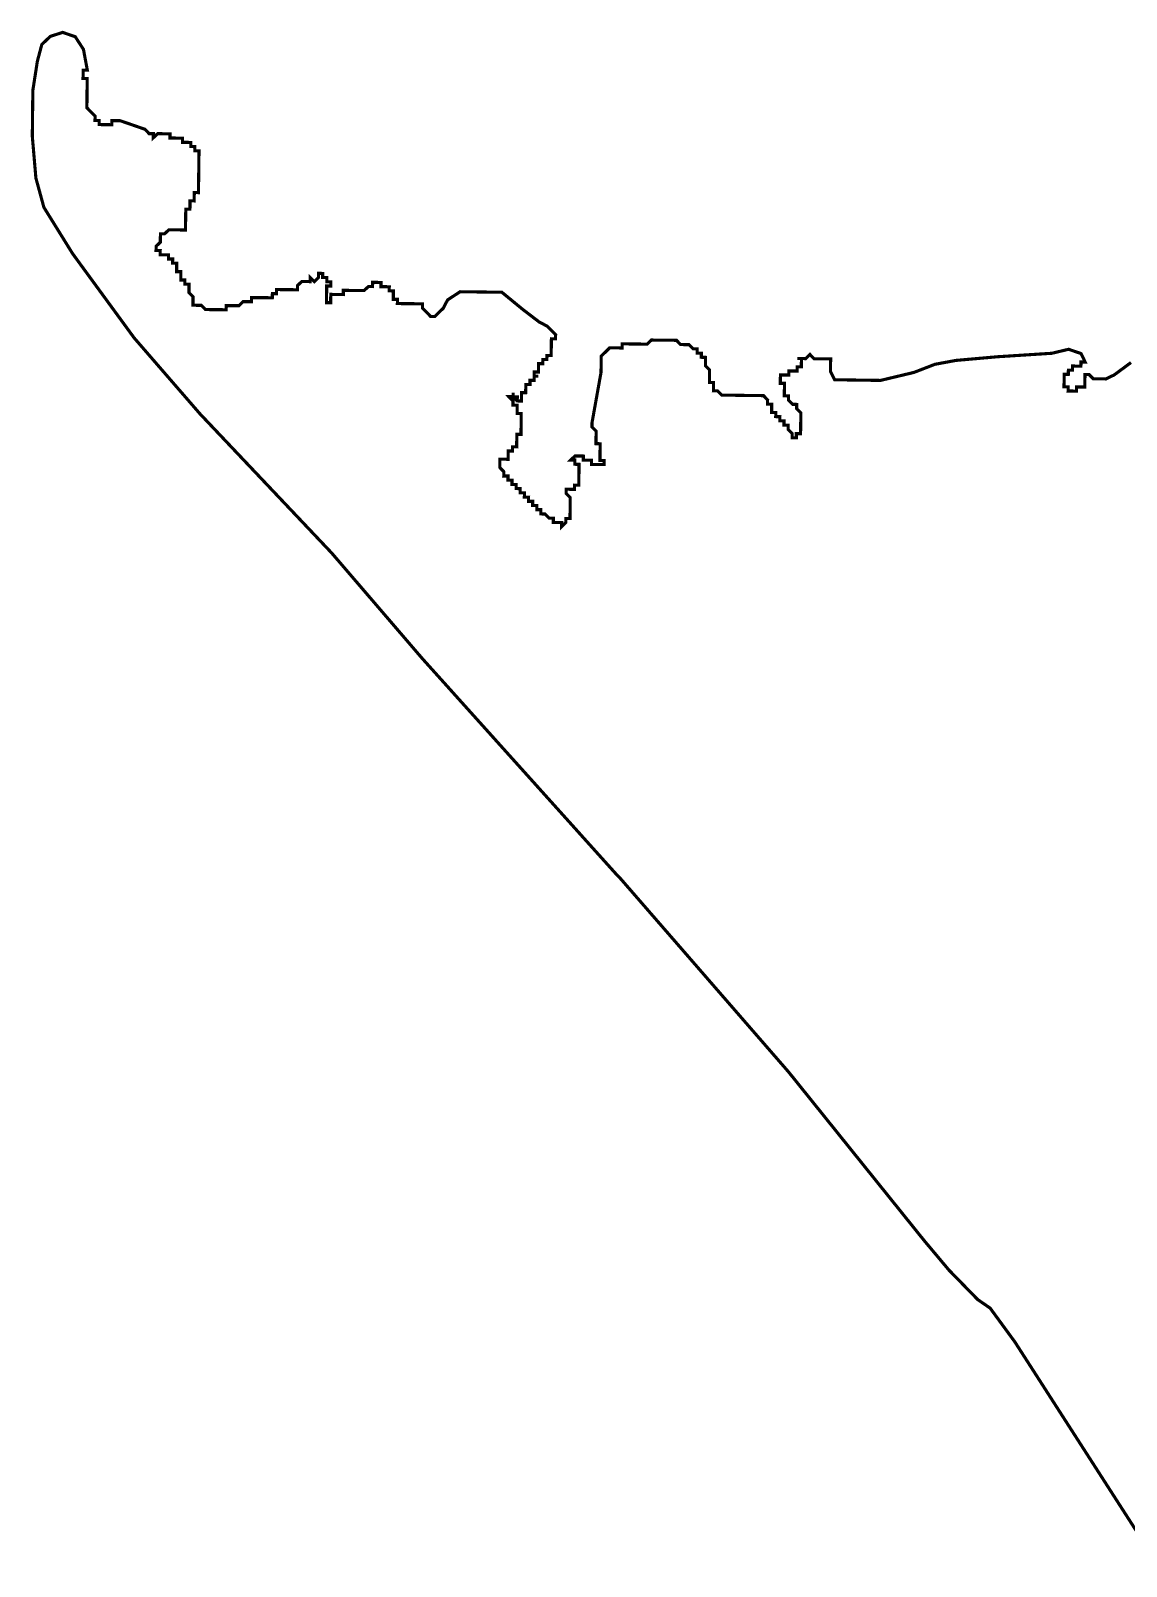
# Model space of a CAD drawing. Header units: metres. Extents: x 257673 to 289848, y 2129691 to 2228029.
# Drawn here: x 258388 to 259430, y 2181632 to 2183092 of the extents above; entities that cross this region are included whole.
import ezdxf

# ---------------------------------------------------------------- set-up
doc = ezdxf.new("R2010")
doc.units = ezdxf.units.M
doc.header["$MEASUREMENT"] = 0
doc.layers.add('HAZARDS LINE', color=1, linetype='Continuous')

msp = doc.modelspace()

# ---------------------------------------------------------------- linework, layer by layer
at = {"layer": 'HAZARDS LINE', "lineweight": 18}
msp.add_lwpolyline([(259434.3, 2182776.5, 2.97, 2.97, 0), (259418.3, 2182764.7, 2.97, 2.97, 0), (259410.4, 2182760.9, 2.97, 2.97, 0), (259398.5, 2182761, 2.97, 2.97, 0), (259394.5, 2182765, 2.97, 2.97, 0), (259390.6, 2182765.1, 2.97, 2.97, 0), (259390.5, 2182761.1, 2.97, 2.97, 0), (259390.5, 2182757.2, 2.97, 2.97, 0), (259390.4, 2182753.2, 2.97, 2.97, 0), (259386.5, 2182753.2, 2.97, 2.97, 0), (259382.5, 2182753.3, 2.97, 2.97, 0), (259382.5, 2182749.3, 2.97, 2.97, 0), (259378.5, 2182749.4, 2.97, 2.97, 0), (259374.5, 2182749.4, 2.97, 2.97, 0), (259374.6, 2182753.4, 2.97, 2.97, 0), (259370.6, 2182753.4, 2.97, 2.97, 0), (259370.7, 2182757.4, 2.97, 2.97, 0), (259370.8, 2182765.3, 2.97, 2.97, 0), (259374.7, 2182765.3, 2.97, 2.97, 0), (259374.8, 2182769.2, 2.97, 2.97, 0), (259378.7, 2182769.2, 2.97, 2.97, 0), (259378.8, 2182773.2, 2.97, 2.97, 0), (259382.7, 2182773.1, 2.97, 2.97, 0), (259386.7, 2182773.1, 2.97, 2.97, 0), (259386.8, 2182777, 2.97, 2.97, 0), (259390.7, 2182777, 2.97, 2.97, 0), (259386.9, 2182785, 2.97, 2.97, 0), (259375, 2182789.1, 2.97, 2.97, 0), (259359.1, 2182785.3, 2.97, 2.97, 0), (259307.5, 2182782, 2.97, 2.97, 0), (259267.8, 2182778.5, 2.97, 2.97, 0), (259247.9, 2182774.8, 2.97, 2.97, 0), (259228, 2182767.1, 2.97, 2.97, 0), (259196.2, 2182759.5, 2.97, 2.97, 0), (259168.4, 2182759.9, 2.97, 2.97, 0), (259152.6, 2182760.1, 2.97, 2.97, 0), (259148.7, 2182768, 2.97, 2.97, 0), (259148.8, 2182779.9, 2.97, 2.97, 0), (259144.9, 2182780, 2.97, 2.97, 0), (259140.9, 2182780, 2.97, 2.97, 0), (259136.9, 2182780.1, 2.97, 2.97, 0), (259133, 2182780.1, 2.97, 2.97, 0), (259129.1, 2182784.2, 2.97, 2.97, 0), (259125, 2182780.2, 2.97, 2.97, 0), (259121.1, 2182780.3, 2.97, 2.97, 0), (259117.1, 2182780.3, 2.97, 2.97, 0), (259121.1, 2182780.3, 2.97, 2.97, 0), (259121, 2182776.3, 2.97, 2.97, 0), (259121, 2182772.4, 2.97, 2.97, 0), (259117, 2182772.4, 2.97, 2.97, 0), (259117, 2182768.4, 2.97, 2.97, 0), (259113, 2182768.5, 2.97, 2.97, 0), (259109, 2182768.5, 2.97, 2.97, 0), (259109, 2182764.6, 2.97, 2.97, 0), (259105, 2182764.6, 2.97, 2.97, 0), (259101.1, 2182764.7, 2.97, 2.97, 0), (259101, 2182760.7, 2.97, 2.97, 0), (259101, 2182756.7, 2.97, 2.97, 0), (259104.9, 2182756.7, 2.97, 2.97, 0), (259104.9, 2182752.7, 2.97, 2.97, 0), (259104.8, 2182748.8, 2.97, 2.97, 0), (259104.8, 2182744.8, 2.97, 2.97, 0), (259108.7, 2182744.7, 2.97, 2.97, 0), (259108.7, 2182740.8, 2.97, 2.97, 0), (259112.6, 2182736.8, 2.97, 2.97, 0), (259116.6, 2182736.7, 2.97, 2.97, 0), (259116.5, 2182732.7, 2.97, 2.97, 0), (259120.5, 2182728.7, 2.97, 2.97, 0), (259120.4, 2182724.8, 2.97, 2.97, 0), (259120.4, 2182720.8, 2.97, 2.97, 0), (259120.3, 2182716.8, 2.97, 2.97, 0), (259120.3, 2182712.9, 2.97, 2.97, 0), (259120.2, 2182708.9, 2.97, 2.97, 0), (259116.2, 2182708.9, 2.97, 2.97, 0), (259116.2, 2182705, 2.97, 2.97, 0), (259112.2, 2182705, 2.97, 2.97, 0), (259112.3, 2182709, 2.97, 2.97, 0), (259108.4, 2182713, 2.97, 2.97, 0), (259108.4, 2182717, 2.97, 2.97, 0), (259104.4, 2182717, 2.97, 2.97, 0), (259104.5, 2182721, 2.97, 2.97, 0), (259100.5, 2182721, 2.97, 2.97, 0), (259100.6, 2182725, 2.97, 2.97, 0), (259096.6, 2182725.1, 2.97, 2.97, 0), (259096.7, 2182729, 2.97, 2.97, 0), (259092.7, 2182729.1, 2.97, 2.97, 0), (259092.7, 2182733, 2.97, 2.97, 0), (259092.8, 2182737, 2.97, 2.97, 0), (259088.8, 2182737, 2.97, 2.97, 0), (259088.9, 2182741, 2.97, 2.97, 0), (259085, 2182745, 2.97, 2.97, 0), (259081, 2182745.1, 2.97, 2.97, 0), (259077, 2182745.1, 2.97, 2.97, 0), (259073.1, 2182745.2, 2.97, 2.97, 0), (259069.1, 2182745.2, 2.97, 2.97, 0), (259065.1, 2182745.3, 2.97, 2.97, 0), (259061.2, 2182745.3, 2.97, 2.97, 0), (259057.2, 2182745.4, 2.97, 2.97, 0), (259053.2, 2182745.4, 2.97, 2.97, 0), (259049.3, 2182745.5, 2.97, 2.97, 0), (259045.3, 2182745.5, 2.97, 2.97, 0), (259041.4, 2182749.5, 2.97, 2.97, 0), (259037.4, 2182749.6, 2.97, 2.97, 0), (259037.5, 2182753.5, 2.97, 2.97, 0), (259037.5, 2182757.5, 2.97, 2.97, 0), (259033.6, 2182757.6, 2.97, 2.97, 0), (259033.6, 2182761.5, 2.97, 2.97, 0), (259033.6, 2182765.5, 2.97, 2.97, 0), (259033.7, 2182769.5, 2.97, 2.97, 0), (259029.8, 2182773.5, 2.97, 2.97, 0), (259029.8, 2182777.4, 2.97, 2.97, 0), (259029.9, 2182781.4, 2.97, 2.97, 0), (259025.9, 2182781.5, 2.97, 2.97, 0), (259026, 2182785.4, 2.97, 2.97, 0), (259022, 2182785.5, 2.97, 2.97, 0), (259022, 2182789.4, 2.97, 2.97, 0), (259018.1, 2182789.5, 2.97, 2.97, 0), (259014.2, 2182793.5, 2.97, 2.97, 0), (259010.2, 2182793.5, 2.97, 2.97, 0), (259006.2, 2182793.6, 2.97, 2.97, 0), (259002.3, 2182797.6, 2.97, 2.97, 0), (258998.3, 2182797.7, 2.97, 2.97, 0), (258994.4, 2182797.7, 2.97, 2.97, 0), (258990.4, 2182797.8, 2.97, 2.97, 0), (258986.5, 2182797.8, 2.97, 2.97, 0), (258982.5, 2182797.8, 2.97, 2.97, 0), (258978.5, 2182797.9, 2.97, 2.97, 0), (258974.5, 2182794, 2.97, 2.97, 0), (258970.5, 2182794, 2.97, 2.97, 0), (258966.6, 2182794.1, 2.97, 2.97, 0), (258962.6, 2182794.1, 2.97, 2.97, 0), (258954.7, 2182794.2, 2.97, 2.97, 0), (258950.7, 2182794.3, 2.97, 2.97, 0), (258950.7, 2182790.3, 2.97, 2.97, 0), (258946.7, 2182790.4, 2.97, 2.97, 0), (258942.7, 2182790.4, 2.97, 2.97, 0), (258938.8, 2182790.5, 2.97, 2.97, 0), (258934.8, 2182786.5, 2.97, 2.97, 0), (258930.7, 2182782.6, 2.97, 2.97, 0), (258930.7, 2182778.7, 2.97, 2.97, 0), (258930.6, 2182774.7, 2.97, 2.97, 0), (258930.6, 2182770.7, 2.97, 2.97, 0), (258930.5, 2182766.8, 2.97, 2.97, 0), (258922, 2182719.3, 2.97, 2.97, 0), (258922, 2182715.3, 2.97, 2.97, 0), (258925.9, 2182711.3, 2.97, 2.97, 0), (258925.8, 2182703.3, 2.97, 2.97, 0), (258925.8, 2182699.4, 2.97, 2.97, 0), (258929.7, 2182699.3, 2.97, 2.97, 0), (258929.7, 2182695.4, 2.97, 2.97, 0), (258929.6, 2182691.4, 2.97, 2.97, 0), (258929.6, 2182687.4, 2.97, 2.97, 0), (258929.5, 2182683.5, 2.97, 2.97, 0), (258933.5, 2182683.4, 2.97, 2.97, 0), (258933.4, 2182679.5, 2.97, 2.97, 0), (258929.5, 2182679.5, 2.97, 2.97, 0), (258925.5, 2182679.5, 2.97, 2.97, 0), (258921.6, 2182679.6, 2.97, 2.97, 0), (258921.6, 2182683.6, 2.97, 2.97, 0), (258917.6, 2182683.6, 2.97, 2.97, 0), (258913.7, 2182683.7, 2.97, 2.97, 0), (258913.7, 2182687.6, 2.97, 2.97, 0), (258909.8, 2182687.7, 2.97, 2.97, 0), (258905.8, 2182687.7, 2.97, 2.97, 0), (258901.8, 2182683.8, 2.97, 2.97, 0), (258905.7, 2182683.8, 2.97, 2.97, 0), (258905.7, 2182679.8, 2.97, 2.97, 0), (258909.7, 2182679.7, 2.97, 2.97, 0), (258909.6, 2182671.8, 2.97, 2.97, 0), (258909.5, 2182667.8, 2.97, 2.97, 0), (258909.5, 2182663.9, 2.97, 2.97, 0), (258909.4, 2182659.9, 2.97, 2.97, 0), (258905.4, 2182660, 2.97, 2.97, 0), (258905.4, 2182656, 2.97, 2.97, 0), (258901.4, 2182656, 2.97, 2.97, 0), (258897.5, 2182656.1, 2.97, 2.97, 0), (258897.4, 2182652.1, 2.97, 2.97, 0), (258901.3, 2182648.1, 2.97, 2.97, 0), (258901.3, 2182644.1, 2.97, 2.97, 0), (258901.2, 2182640.2, 2.97, 2.97, 0), (258901.2, 2182636.2, 2.97, 2.97, 0), (258901.1, 2182632.2, 2.97, 2.97, 0), (258901.1, 2182628.3, 2.97, 2.97, 0), (258897.1, 2182628.3, 2.97, 2.97, 0), (258897.1, 2182624.4, 2.97, 2.97, 0), (258893.1, 2182620.4, 2.97, 2.97, 0), (258893.1, 2182624.4, 2.97, 2.97, 0), (258889.1, 2182624.5, 2.97, 2.97, 0), (258885.2, 2182624.5, 2.97, 2.97, 0), (258885.2, 2182628.5, 2.97, 2.97, 0), (258881.3, 2182628.5, 2.97, 2.97, 0), (258877.4, 2182632.5, 2.97, 2.97, 0), (258873.4, 2182632.6, 2.97, 2.97, 0), (258873.4, 2182636.6, 2.97, 2.97, 0), (258869.5, 2182636.6, 2.97, 2.97, 0), (258869.5, 2182640.6, 2.97, 2.97, 0), (258865.6, 2182640.6, 2.97, 2.97, 0), (258865.6, 2182644.6, 2.97, 2.97, 0), (258861.6, 2182644.6, 2.97, 2.97, 0), (258861.7, 2182648.6, 2.97, 2.97, 0), (258857.7, 2182648.6, 2.97, 2.97, 0), (258857.8, 2182652.6, 2.97, 2.97, 0), (258853.8, 2182652.7, 2.97, 2.97, 0), (258853.8, 2182656.6, 2.97, 2.97, 0), (258849.9, 2182656.7, 2.97, 2.97, 0), (258849.9, 2182660.6, 2.97, 2.97, 0), (258846, 2182660.7, 2.97, 2.97, 0), (258846, 2182664.7, 2.97, 2.97, 0), (258842.1, 2182664.7, 2.97, 2.97, 0), (258842.1, 2182668.7, 2.97, 2.97, 0), (258838.1, 2182668.7, 2.97, 2.97, 0), (258838.2, 2182672.7, 2.97, 2.97, 0), (258834.3, 2182676.7, 2.97, 2.97, 0), (258834.3, 2182680.7, 2.97, 2.97, 0), (258834.4, 2182684.6, 2.97, 2.97, 0), (258838.3, 2182684.6, 2.97, 2.97, 0), (258842.3, 2182684.5, 2.97, 2.97, 0), (258842.3, 2182688.5, 2.97, 2.97, 0), (258842.4, 2182692.5, 2.97, 2.97, 0), (258846.4, 2182692.4, 2.97, 2.97, 0), (258846.4, 2182696.4, 2.97, 2.97, 0), (258850.4, 2182696.3, 2.97, 2.97, 0), (258850.4, 2182700.3, 2.97, 2.97, 0), (258850.5, 2182704.3, 2.97, 2.97, 0), (258850.5, 2182708.2, 2.97, 2.97, 0), (258854.5, 2182708.2, 2.97, 2.97, 0), (258854.5, 2182712.2, 2.97, 2.97, 0), (258854.6, 2182716.1, 2.97, 2.97, 0), (258854.6, 2182720.1, 2.97, 2.97, 0), (258854.7, 2182724, 2.97, 2.97, 0), (258854.7, 2182728, 2.97, 2.97, 0), (258850.8, 2182728.1, 2.97, 2.97, 0), (258850.8, 2182732, 2.97, 2.97, 0), (258850.9, 2182736, 2.97, 2.97, 0), (258846.9, 2182736, 2.97, 2.97, 0), (258846.9, 2182740, 2.97, 2.97, 0), (258843, 2182744, 2.97, 2.97, 0), (258847, 2182744, 2.97, 2.97, 0), (258850.9, 2182740, 2.97, 2.97, 0), (258847, 2182744, 2.97, 2.97, 0), (258847, 2182747.9, 2.97, 2.97, 0), (258847, 2182744, 2.97, 2.97, 0), (258851, 2182743.9, 2.97, 2.97, 0), (258850.9, 2182740, 2.97, 2.97, 0), (258854.9, 2182739.9, 2.97, 2.97, 0), (258854.9, 2182743.9, 2.97, 2.97, 0), (258855, 2182747.8, 2.97, 2.97, 0), (258858.9, 2182747.8, 2.97, 2.97, 0), (258859, 2182751.8, 2.97, 2.97, 0), (258859, 2182755.7, 2.97, 2.97, 0), (258863, 2182755.7, 2.97, 2.97, 0), (258863, 2182759.6, 2.97, 2.97, 0), (258867, 2182759.6, 2.97, 2.97, 0), (258867.1, 2182763.6, 2.97, 2.97, 0), (258871, 2182763.5, 2.97, 2.97, 0), (258867.1, 2182763.6, 2.97, 2.97, 0), (258867.1, 2182767.5, 2.97, 2.97, 0), (258871.1, 2182767.5, 2.97, 2.97, 0), (258871.1, 2182771.4, 2.97, 2.97, 0), (258871.2, 2182775.4, 2.97, 2.97, 0), (258875.1, 2182775.4, 2.97, 2.97, 0), (258875.2, 2182779.3, 2.97, 2.97, 0), (258879.1, 2182779.3, 2.97, 2.97, 0), (258879.2, 2182783.2, 2.97, 2.97, 0), (258883.2, 2182783.2, 2.97, 2.97, 0), (258883.2, 2182787.2, 2.97, 2.97, 0), (258883.3, 2182791.1, 2.97, 2.97, 0), (258883.3, 2182795.1, 2.97, 2.97, 0), (258883.4, 2182799.1, 2.97, 2.97, 0), (258887.3, 2182799, 2.97, 2.97, 0), (258887.4, 2182803, 2.97, 2.97, 0), (258879.5, 2182811, 2.97, 2.97, 0), (258871.7, 2182815.1, 2.97, 2.97, 0), (258855.9, 2182827.2, 2.97, 2.97, 0), (258836.3, 2182843.3, 2.97, 2.97, 0), (258820.4, 2182843.5, 2.97, 2.97, 0), (258796.6, 2182843.8, 2.97, 2.97, 0), (258784.7, 2182836, 2.97, 2.97, 0), (258780.6, 2182828.1, 2.97, 2.97, 0), (258772.6, 2182820.3, 2.97, 2.97, 0), (258768.6, 2182820.3, 2.97, 2.97, 0), (258760.8, 2182828.3, 2.97, 2.97, 0), (258760.8, 2182832.3, 2.97, 2.97, 0), (258756.9, 2182832.3, 2.97, 2.97, 0), (258752.9, 2182832.4, 2.97, 2.97, 0), (258748.9, 2182832.4, 2.97, 2.97, 0), (258745, 2182832.5, 2.97, 2.97, 0), (258741, 2182832.5, 2.97, 2.97, 0), (258737, 2182832.6, 2.97, 2.97, 0), (258737.1, 2182836.6, 2.97, 2.97, 0), (258733.1, 2182836.6, 2.97, 2.97, 0), (258733.2, 2182840.6, 2.97, 2.97, 0), (258733.2, 2182844.5, 2.97, 2.97, 0), (258729.2, 2182844.6, 2.97, 2.97, 0), (258729.3, 2182848.5, 2.97, 2.97, 0), (258725.3, 2182848.6, 2.97, 2.97, 0), (258721.4, 2182848.6, 2.97, 2.97, 0), (258721.4, 2182852.6, 2.97, 2.97, 0), (258717.4, 2182852.7, 2.97, 2.97, 0), (258713.5, 2182852.7, 2.97, 2.97, 0), (258713.4, 2182848.7, 2.97, 2.97, 0), (258709.5, 2182848.8, 2.97, 2.97, 0), (258705.4, 2182844.9, 2.97, 2.97, 0), (258701.5, 2182844.9, 2.97, 2.97, 0), (258697.5, 2182845, 2.97, 2.97, 0), (258693.6, 2182845, 2.97, 2.97, 0), (258689.6, 2182845.1, 2.97, 2.97, 0), (258685.6, 2182845.1, 2.97, 2.97, 0), (258685.6, 2182841.1, 2.97, 2.97, 0), (258681.6, 2182841.2, 2.97, 2.97, 0), (258677.6, 2182841.2, 2.97, 2.97, 0), (258673.7, 2182841.3, 2.97, 2.97, 0), (258673.6, 2182837.3, 2.97, 2.97, 0), (258673.6, 2182833.4, 2.97, 2.97, 0), (258669.6, 2182833.4, 2.97, 2.97, 0), (258669.7, 2182837.4, 2.97, 2.97, 0), (258669.7, 2182841.3, 2.97, 2.97, 0), (258669.8, 2182845.3, 2.97, 2.97, 0), (258669.8, 2182849.3, 2.97, 2.97, 0), (258673.8, 2182849.2, 2.97, 2.97, 0), (258673.8, 2182853.2, 2.97, 2.97, 0), (258669.9, 2182853.2, 2.97, 2.97, 0), (258669.9, 2182857.2, 2.97, 2.97, 0), (258665.9, 2182857.3, 2.97, 2.97, 0), (258666, 2182861.2, 2.97, 2.97, 0), (258662, 2182861.3, 2.97, 2.97, 0), (258662, 2182857.3, 2.97, 2.97, 0), (258658, 2182853.4, 2.97, 2.97, 0), (258654, 2182857.4, 2.97, 2.97, 0), (258654, 2182853.4, 2.97, 2.97, 0), (258650, 2182853.5, 2.97, 2.97, 0), (258646.1, 2182853.5, 2.97, 2.97, 0), (258642, 2182849.6, 2.97, 2.97, 0), (258642, 2182845.6, 2.97, 2.97, 0), (258638, 2182845.7, 2.97, 2.97, 0), (258634.1, 2182845.7, 2.97, 2.97, 0), (258630.1, 2182845.8, 2.97, 2.97, 0), (258626.1, 2182845.8, 2.97, 2.97, 0), (258622.2, 2182845.9, 2.97, 2.97, 0), (258622.1, 2182841.9, 2.97, 2.97, 0), (258618.2, 2182842, 2.97, 2.97, 0), (258618.1, 2182838, 2.97, 2.97, 0), (258614.1, 2182838.1, 2.97, 2.97, 0), (258610.2, 2182838.1, 2.97, 2.97, 0), (258606.2, 2182838.2, 2.97, 2.97, 0), (258602.3, 2182838.2, 2.97, 2.97, 0), (258598.3, 2182838.2, 2.97, 2.97, 0), (258598.2, 2182834.3, 2.97, 2.97, 0), (258594.3, 2182834.3, 2.97, 2.97, 0), (258590.3, 2182834.4, 2.97, 2.97, 0), (258586.3, 2182830.5, 2.97, 2.97, 0), (258582.3, 2182830.5, 2.97, 2.97, 0), (258578.4, 2182830.6, 2.97, 2.97, 0), (258574.4, 2182830.6, 2.97, 2.97, 0), (258574.3, 2182826.6, 2.97, 2.97, 0), (258570.4, 2182826.7, 2.97, 2.97, 0), (258566.4, 2182826.7, 2.97, 2.97, 0), (258562.5, 2182826.8, 2.97, 2.97, 0), (258558.5, 2182826.8, 2.97, 2.97, 0), (258554.5, 2182826.9, 2.97, 2.97, 0), (258550.6, 2182830.9, 2.97, 2.97, 0), (258546.6, 2182830.9, 2.97, 2.97, 0), (258542.7, 2182831, 2.97, 2.97, 0), (258542.7, 2182835, 2.97, 2.97, 0), (258542.8, 2182838.9, 2.97, 2.97, 0), (258538.9, 2182842.9, 2.97, 2.97, 0), (258538.9, 2182846.9, 2.97, 2.97, 0), (258538.9, 2182850.9, 2.97, 2.97, 0), (258535, 2182850.9, 2.97, 2.97, 0), (258535, 2182854.9, 2.97, 2.97, 0), (258531.1, 2182854.9, 2.97, 2.97, 0), (258531.1, 2182858.9, 2.97, 2.97, 0), (258531.2, 2182862.9, 2.97, 2.97, 0), (258527.2, 2182862.9, 2.97, 2.97, 0), (258527.2, 2182866.9, 2.97, 2.97, 0), (258527.3, 2182870.9, 2.97, 2.97, 0), (258523.3, 2182870.9, 2.97, 2.97, 0), (258523.4, 2182874.9, 2.97, 2.97, 0), (258519.4, 2182874.9, 2.97, 2.97, 0), (258519.5, 2182878.9, 2.97, 2.97, 0), (258515.5, 2182878.9, 2.97, 2.97, 0), (258511.5, 2182879, 2.97, 2.97, 0), (258511.6, 2182882.9, 2.97, 2.97, 0), (258507.6, 2182883, 2.97, 2.97, 0), (258507.7, 2182887, 2.97, 2.97, 0), (258511.7, 2182890.9, 2.97, 2.97, 0), (258511.7, 2182894.8, 2.97, 2.97, 0), (258511.8, 2182898.8, 2.97, 2.97, 0), (258515.7, 2182898.8, 2.97, 2.97, 0), (258519.8, 2182902.7, 2.97, 2.97, 0), (258523.7, 2182902.6, 2.97, 2.97, 0), (258527.7, 2182902.6, 2.97, 2.97, 0), (258531.7, 2182902.5, 2.97, 2.97, 0), (258535.6, 2182902.5, 2.97, 2.97, 0), (258535.7, 2182906.4, 2.97, 2.97, 0), (258535.7, 2182910.4, 2.97, 2.97, 0), (258535.8, 2182914.4, 2.97, 2.97, 0), (258535.8, 2182918.3, 2.97, 2.97, 0), (258535.9, 2182922.3, 2.97, 2.97, 0), (258539.8, 2182922.3, 2.97, 2.97, 0), (258539.9, 2182926.2, 2.97, 2.97, 0), (258539.9, 2182930.2, 2.97, 2.97, 0), (258543.9, 2182930.1, 2.97, 2.97, 0), (258543.9, 2182934.1, 2.97, 2.97, 0), (258544, 2182938.1, 2.97, 2.97, 0), (258547.9, 2182938, 2.97, 2.97, 0), (258548, 2182942, 2.97, 2.97, 0), (258548, 2182946, 2.97, 2.97, 0), (258548.1, 2182949.9, 2.97, 2.97, 0), (258548.1, 2182953.9, 2.97, 2.97, 0), (258548.2, 2182957.9, 2.97, 2.97, 0), (258548.2, 2182961.8, 2.97, 2.97, 0), (258548.3, 2182965.8, 2.97, 2.97, 0), (258548.3, 2182969.8, 2.97, 2.97, 0), (258548.4, 2182973.7, 2.97, 2.97, 0), (258548.4, 2182977.7, 2.97, 2.97, 0), (258544.5, 2182977.7, 2.97, 2.97, 0), (258544.5, 2182981.7, 2.97, 2.97, 0), (258540.6, 2182981.8, 2.97, 2.97, 0), (258540.6, 2182985.7, 2.97, 2.97, 0), (258536.6, 2182985.8, 2.97, 2.97, 0), (258532.7, 2182985.8, 2.97, 2.97, 0), (258532.7, 2182989.8, 2.97, 2.97, 0), (258528.8, 2182989.8, 2.97, 2.97, 0), (258524.8, 2182989.9, 2.97, 2.97, 0), (258520.8, 2182989.9, 2.97, 2.97, 0), (258520.9, 2182993.9, 2.97, 2.97, 0), (258516.9, 2182993.9, 2.97, 2.97, 0), (258512.9, 2182994, 2.97, 2.97, 0), (258509, 2182994, 2.97, 2.97, 0), (258505, 2182990.1, 2.97, 2.97, 0), (258505, 2182994.1, 2.97, 2.97, 0), (258501, 2182994.1, 2.97, 2.97, 0), (258497.1, 2182998.2, 2.97, 2.97, 0), (258485.3, 2183002.3, 2.97, 2.97, 0), (258473.4, 2183006.4, 2.97, 2.97, 0), (258469.5, 2183006.4, 2.97, 2.97, 0), (258465.5, 2183006.5, 2.97, 2.97, 0), (258465.5, 2183002.5, 2.97, 2.97, 0), (258461.5, 2183002.6, 2.97, 2.97, 0), (258457.5, 2183002.6, 2.97, 2.97, 0), (258453.6, 2183002.7, 2.97, 2.97, 0), (258453.6, 2183006.6, 2.97, 2.97, 0), (258449.6, 2183006.7, 2.97, 2.97, 0), (258449.7, 2183010.6, 2.97, 2.97, 0), (258445.8, 2183014.6, 2.97, 2.97, 0), (258441.9, 2183018.7, 2.97, 2.97, 0), (258441.9, 2183022.6, 2.97, 2.97, 0), (258442, 2183026.6, 2.97, 2.97, 0), (258442, 2183030.6, 2.97, 2.97, 0), (258442, 2183034.5, 2.97, 2.97, 0), (258442.1, 2183038.5, 2.97, 2.97, 0), (258442.1, 2183042.5, 2.97, 2.97, 0), (258442.2, 2183046.4, 2.97, 2.97, 0), (258438.2, 2183046.5, 2.97, 2.97, 0), (258438.3, 2183050.4, 2.97, 2.97, 0), (258438.3, 2183054.4, 2.97, 2.97, 0), (258442.3, 2183054.4, 2.97, 2.97, 0), (258438.6, 2183074.2, 2.97, 2.97, 0), (258430.8, 2183086.2, 2.97, 2.97, 0), (258418.9, 2183090.3, 2.97, 2.97, 0), (258407, 2183086.5, 2.97, 2.97, 0), (258399, 2183078.7, 2.97, 2.97, 0), (258394.8, 2183062.9, 2.97, 2.97, 0), (258390.5, 2183035.2, 2.97, 2.97, 0), (258390, 2182991.5, 2.97, 2.97, 0), (258393.4, 2182951.8, 2.97, 2.97, 0), (258401, 2182924, 2.97, 2.97, 0), (258428.3, 2182880, 2.97, 2.97, 0), (258486.8, 2182799.9, 2.97, 2.97, 0), (258549.3, 2182727.8, 2.97, 2.97, 0), (258674.6, 2182595.4, 2.97, 2.97, 0), (258760.7, 2182495.1, 2.97, 2.97, 0), (258944.6, 2182290.6, 2.97, 2.97, 0), (258948.5, 2182286.6, 2.97, 2.97, 0), (259108.8, 2182102.2, 2.97, 2.97, 0), (259237.7, 2181941.9, 2.97, 2.97, 0), (259261.2, 2181913.9, 2.97, 2.97, 0), (259288.6, 2181885.8, 2.97, 2.97, 0), (259300.4, 2181877.7, 2.97, 2.97, 0), (259323.8, 2181845.7, 2.97, 2.97, 0), (259460, 2181633.8, 2.97, 2.97, 0)], format="xyseb", dxfattribs=at)

doc.saveas('drawing.dxf')
